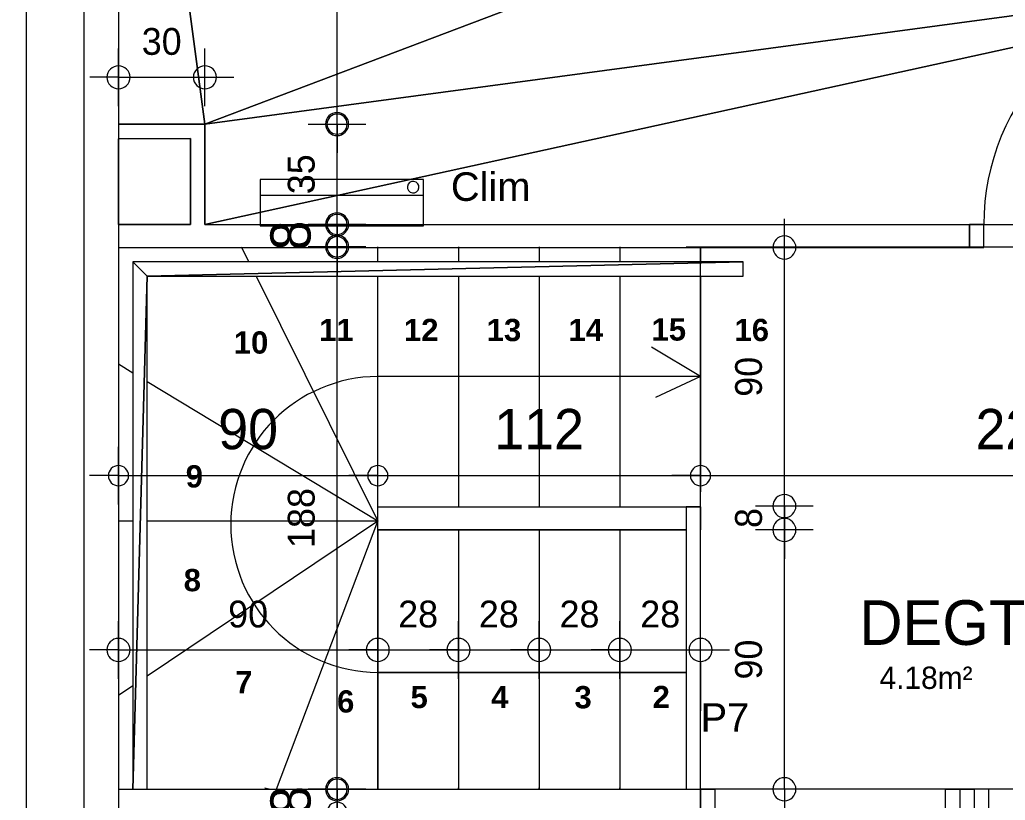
# Model space of a CAD drawing. Header units: metres. Extents: x 1.8 to 61.8, y -53.3 to -11.3.
# Drawn here: x 30.701 to 34.122, y -19.718 to -17.009 of the extents above; entities that cross this region are included whole.
import ezdxf
from ezdxf.enums import TextEntityAlignment as Align
from ezdxf.lldxf.tags import DXFTag

# ---------------------------------------------------------------- set-up
doc = ezdxf.new("R2010")
doc.units = ezdxf.units.M
doc.header["$MEASUREMENT"] = 0
for name, color, linetype in [('Calque commun', 7, 'Continuous'), ('Calque5', 7, 'Continuous'), ('Textes', 7, 'Continuous')]:
    doc.layers.add(name, color=color, linetype=linetype)
doc.styles.add('Arial14', font='arial.ttf', dxfattribs={"height": 0.098961})
doc.styles.add('Arial6', font='arialbd.ttf', dxfattribs={"height": 0.077267})
doc.styles.add('Century Gothic12', font='GOTHIC.TTF', dxfattribs={"height": 0.077575})
doc.styles.add('Century Gothic18', font='GOTHIC.TTF', dxfattribs={"height": 0.139636})
doc.styles.add('Century Gothic21', font='GOTHIC.TTF', dxfattribs={"height": 0.155151})
doc.styles.add('Century Gothic23', font='GOTHIC.TTF', dxfattribs={"height": 0.09309})
tags = doc.linetypes.add('HIDDEN2', pattern=[0.1875, 0.125, -0.0625]).pattern_tags.tags
tags[6:7] = [DXFTag(74, 4), DXFTag(75, 0), DXFTag(340, '0'), DXFTag(46, 1.0), DXFTag(50, 0.0), DXFTag(44, 0.0), DXFTag(45, 0.0)]
tags[4:5] = [DXFTag(74, 4), DXFTag(75, 0), DXFTag(340, '0'), DXFTag(46, 1.0), DXFTag(50, 0.0), DXFTag(44, 0.0), DXFTag(45, 0.0)]
tags = doc.linetypes.add('HIDDENX2', pattern=[0.75, 0.5, -0.25]).pattern_tags.tags
tags[6:7] = [DXFTag(74, 4), DXFTag(75, 0), DXFTag(340, '0'), DXFTag(46, 1.0), DXFTag(50, 0.0), DXFTag(44, 0.0), DXFTag(45, 0.0)]
tags[4:5] = [DXFTag(74, 4), DXFTag(75, 0), DXFTag(340, '0'), DXFTag(46, 1.0), DXFTag(50, 0.0), DXFTag(44, 0.0), DXFTag(45, 0.0)]

# ---------------------------------------------------------------- blocks, each defined once
blk = doc.blocks.new('Block51982')
at = {"layer": 'Calque commun', "color": 7, "linetype": 'Continuous', "lineweight": 18}
blk.add_line((30.7243, -14.7998), (30.7243, -23.7998), dxfattribs=at)
at = {"layer": 'Calque commun', "color": 7, "linetype": 'Continuous', "lineweight": 9}
for p, q in [((30.9243, -14.9998), (30.9243, -23.5998)), ((31.0443, -15.1198), (31.0443, -23.4798))]:
    blk.add_line(p, q, dxfattribs=at)
blk = doc.blocks.new('xmodule1pdniv1-9')
at = {"layer": 'Calque commun', "color": 5, "linetype": 'Continuous', "lineweight": 9}
blk.add_arc((0, 0), 0.5, 0, 359.9994, dxfattribs=at)
blk = doc.blocks.new('xmodule1pdniv1-10')
at = {"layer": 'Calque commun', "color": 5, "linetype": 'Continuous', "lineweight": 9}
blk.add_arc((0, 0), 0.5, 0, 359.9994, dxfattribs=at)
blk = doc.blocks.new('DimLine53638-2')
at = {"layer": 'Calque commun', "color": 5, "linetype": 'Continuous', "lineweight": 9}
for p, q in [((31.7823, -20.6312), (31.7823, -20.5312)), ((31.8823, -20.6312), (31.6823, -20.6312)), ((31.7823, -21.2312), (31.7823, -20.6312)), ((31.8823, -21.2312), (31.6823, -21.2312)), ((31.7823, -21.2312), (31.7823, -21.3312))]:
    blk.add_line(p, q, dxfattribs=at)
at = {"layer": 'Calque commun', "color": 5, "linetype": 'Continuous', "lineweight": 9, "xscale": 0.07000000029802322, "yscale": 0.07000000029802322, "zscale": 0.07000000029802322, "rotation": 90}
for name, p in [('xmodule1pdniv1-10', (31.7823, -20.6312)), ('xmodule1pdniv1-9', (31.7823, -21.2312))]:
    blk.add_blockref(name, p, dxfattribs=at)
at = {"layer": 'Calque commun', "color": 5, "linetype": 'Continuous', "lineweight": 9, "style": 'Century Gothic18'}
blk.add_text('60', height=0.13964, rotation=90.0004, dxfattribs=at).set_placement((31.7323, -20.9312), align=Align.BOTTOM_CENTER)
blk = doc.blocks.new('xmodule1pdniv1-11')
at = {"layer": 'Calque commun', "color": 5, "linetype": 'Continuous', "lineweight": 9}
blk.add_arc((0, 0), 0.5, 0, 359.9994, dxfattribs=at)
blk = doc.blocks.new('xmodule1pdniv1-12')
at = {"layer": 'Calque commun', "color": 5, "linetype": 'Continuous', "lineweight": 9}
blk.add_arc((0, 0), 0.5, 0, 359.9994, dxfattribs=at)
blk = doc.blocks.new('DimLine53646-2')
at = {"layer": 'Calque commun', "color": 5, "linetype": 'Continuous', "lineweight": 9}
for p, q in [((31.7823, -20.5512), (31.7823, -20.4512)), ((31.8823, -20.5512), (31.6823, -20.5512)), ((31.7823, -20.6312), (31.7823, -20.5512)), ((31.8823, -20.6312), (31.6823, -20.6312)), ((31.7823, -20.6312), (31.7824, -20.7312))]:
    blk.add_line(p, q, dxfattribs=at)
at = {"layer": 'Calque commun', "color": 5, "linetype": 'Continuous', "lineweight": 9, "xscale": 0.07000000029802322, "yscale": 0.07000000029802322, "zscale": 0.07000000029802322, "rotation": 90}
for name, p in [('xmodule1pdniv1-12', (31.7823, -20.5512)), ('xmodule1pdniv1-11', (31.7823, -20.6312))]:
    blk.add_blockref(name, p, dxfattribs=at)
at = {"layer": 'Calque commun', "color": 5, "linetype": 'Continuous', "lineweight": 9, "style": 'Century Gothic18'}
blk.add_text('8', height=0.1396, rotation=90.0219, dxfattribs=at).set_placement((31.7323, -20.5913), align=Align.BOTTOM_CENTER)
blk = doc.blocks.new('xmodule1pdniv1-13')
at = {"layer": 'Calque commun', "color": 5, "linetype": 'Continuous', "lineweight": 9}
blk.add_arc((0, 0), 0.5, 0, 359.9994, dxfattribs=at)
blk = doc.blocks.new('xmodule1pdniv1-14')
at = {"layer": 'Calque commun', "color": 5, "linetype": 'Continuous', "lineweight": 9}
blk.add_arc((0, 0), 0.5, 0, 359.9994, dxfattribs=at)
blk = doc.blocks.new('DimLine53654-2')
at = {"layer": 'Calque commun', "color": 5, "linetype": 'Continuous', "lineweight": 9}
for p, q in [((31.7822, -18.6687), (31.7822, -18.5687)), ((31.8822, -18.6687), (31.6822, -18.6687)), ((31.7823, -20.5512), (31.7822, -18.6687)), ((31.8823, -20.5512), (31.6823, -20.5512)), ((31.7823, -20.5512), (31.7823, -20.6512))]:
    blk.add_line(p, q, dxfattribs=at)
at = {"layer": 'Calque commun', "color": 5, "linetype": 'Continuous', "lineweight": 9, "xscale": 0.07999999821186066, "yscale": 0.07999999821186066, "zscale": 0.07999999821186066, "rotation": 90}
for name, p in [('xmodule1pdniv1-14', (31.7822, -18.6687)), ('xmodule1pdniv1-13', (31.7823, -20.5512))]:
    blk.add_blockref(name, p, dxfattribs=at)
at = {"layer": 'Calque commun', "color": 5, "linetype": 'Continuous', "lineweight": 9, "style": 'Century Gothic23'}
blk.add_text('188', height=0.09309, rotation=90.0024, dxfattribs=at).set_placement((31.7323, -19.61), align=Align.BOTTOM_CENTER)
blk = doc.blocks.new('xmodule1pdniv1-15')
at = {"layer": 'Calque commun', "color": 5, "linetype": 'Continuous', "lineweight": 9}
blk.add_arc((0, 0), 0.5, 0, 359.9994, dxfattribs=at)
blk = doc.blocks.new('xmodule1pdniv1-16')
at = {"layer": 'Calque commun', "color": 5, "linetype": 'Continuous', "lineweight": 9}
blk.add_arc((0, 0), 0.5, 0, 359.9994, dxfattribs=at)
blk = doc.blocks.new('DimLine53662-2')
at = {"layer": 'Calque commun', "color": 5, "linetype": 'Continuous', "lineweight": 9}
for p, q in [((31.7823, -18.5913), (31.7825, -18.4913)), ((31.8823, -18.5914), (31.6823, -18.5911)), ((31.7822, -18.6687), (31.7823, -18.5913)), ((31.8822, -18.6688), (31.6822, -18.6685)), ((31.7822, -18.6687), (31.7821, -18.7687))]:
    blk.add_line(p, q, dxfattribs=at)
at = {"layer": 'Calque commun', "color": 5, "linetype": 'Continuous', "lineweight": 9, "xscale": 0.06999999484552753, "yscale": 0.06999999484552753, "zscale": 0.07000000029802322, "rotation": 89.9152908298062}
for name, p in [('xmodule1pdniv1-16', (31.7823, -18.5913)), ('xmodule1pdniv1-15', (31.7822, -18.6687))]:
    blk.add_blockref(name, p, dxfattribs=at)
at = {"layer": 'Calque commun', "color": 5, "linetype": 'Continuous', "lineweight": 9, "style": 'Century Gothic18'}
blk.add_text('8', height=0.1396, rotation=89.9153, dxfattribs=at).set_placement((31.7323, -18.6299), align=Align.BOTTOM_CENTER)
blk = doc.blocks.new('xmodule1pdniv1-17')
at = {"layer": 'Calque commun', "color": 5, "linetype": 'Continuous', "lineweight": 9}
blk.add_arc((0, 0), 0.5, 0, 359.9994, dxfattribs=at)
blk = doc.blocks.new('xmodule1pdniv1-18')
at = {"layer": 'Calque commun', "color": 5, "linetype": 'Continuous', "lineweight": 9}
blk.add_arc((0, 0), 0.5, 0, 359.9994, dxfattribs=at)
blk = doc.blocks.new('DimLine53670-2')
at = {"layer": 'Calque commun', "color": 5, "linetype": 'Continuous', "lineweight": 9}
for p, q in [((31.7823, -18.2431), (31.7823, -18.1431)), ((31.6823, -18.2431), (31.8823, -18.2431)), ((31.7823, -18.5913), (31.7823, -18.2431)), ((31.8823, -18.5913), (31.6823, -18.5913)), ((31.7823, -18.5913), (31.7823, -18.6913))]:
    blk.add_line(p, q, dxfattribs=at)
at = {"layer": 'Calque commun', "color": 5, "linetype": 'Continuous', "lineweight": 9, "xscale": 0.07999999821186066, "yscale": 0.07999999821186066, "zscale": 0.07999999821186066, "rotation": 90}
for name, p in [('xmodule1pdniv1-18', (31.7823, -18.2431)), ('xmodule1pdniv1-17', (31.7823, -18.5913))]:
    blk.add_blockref(name, p, dxfattribs=at)
at = {"layer": 'Calque commun', "color": 5, "linetype": 'Continuous', "lineweight": 9, "style": 'Century Gothic23'}
blk.add_text('35', height=0.09309, rotation=90, dxfattribs=at).set_placement((31.7323, -18.4172), align=Align.BOTTOM_CENTER)
blk = doc.blocks.new('xmodule1pdniv1-19')
at = {"layer": 'Calque commun', "color": 5, "linetype": 'Continuous', "lineweight": 9}
blk.add_arc((0, 0), 0.5, 0, 359.9994, dxfattribs=at)
blk = doc.blocks.new('xmodule1pdniv1-20')
at = {"layer": 'Calque commun', "color": 5, "linetype": 'Continuous', "lineweight": 9}
blk.add_arc((0, 0), 0.5, 0, 359.9994, dxfattribs=at)
blk = doc.blocks.new('DimLine53678-2')
at = {"layer": 'Calque commun', "color": 5, "linetype": 'Continuous', "lineweight": 9}
for p, q in [((31.7823, -15.9912), (31.7823, -15.8912)), ((31.8823, -15.9912), (31.6823, -15.9912)), ((31.7823, -18.2431), (31.7823, -15.9912)), ((31.6823, -18.2431), (31.8823, -18.2431)), ((31.7823, -18.2431), (31.7823, -18.3431))]:
    blk.add_line(p, q, dxfattribs=at)
at = {"layer": 'Calque commun', "color": 5, "linetype": 'Continuous', "lineweight": 9, "xscale": 0.07000000029802322, "yscale": 0.07000000029802322, "zscale": 0.07000000029802322, "rotation": 90}
for name, p in [('xmodule1pdniv1-20', (31.7823, -15.9912)), ('xmodule1pdniv1-19', (31.7823, -18.2431))]:
    blk.add_blockref(name, p, dxfattribs=at)
at = {"layer": 'Calque commun', "color": 5, "linetype": 'Continuous', "lineweight": 9, "style": 'Century Gothic18'}
blk.add_text('225', height=0.13964, rotation=90, dxfattribs=at).set_placement((31.7323, -17.1172), align=Align.BOTTOM_CENTER)
blk = doc.blocks.new('xmodule1pdniv1-21')
at = {"layer": 'Calque commun', "color": 5, "linetype": 'Continuous', "lineweight": 9}
blk.add_arc((0, 0), 0.5, 0, 359.9994, dxfattribs=at)
blk = doc.blocks.new('xmodule1pdniv1-22')
at = {"layer": 'Calque commun', "color": 5, "linetype": 'Continuous', "lineweight": 9}
blk.add_arc((0, 0), 0.5, 0, 359.9994, dxfattribs=at)
blk = doc.blocks.new('DimLine53686-2')
at = {"layer": 'Calque commun', "color": 5, "linetype": 'Continuous', "lineweight": 9}
for p, q in [((31.0236, -19.563), (31.0236, -19.363)), ((31.9236, -19.563), (31.9236, -19.363)), ((31.0236, -19.463), (30.9236, -19.463)), ((31.0236, -19.463), (31.9236, -19.463)), ((31.9236, -19.463), (32.0236, -19.463))]:
    blk.add_line(p, q, dxfattribs=at)
at = {"layer": 'Calque commun', "color": 5, "linetype": 'Continuous', "lineweight": 9, "xscale": 0.07000000029802322, "yscale": 0.07000000029802322, "zscale": 0.07000000029802322}
for name, p in [('xmodule1pdniv1-21', (31.0236, -19.463)), ('xmodule1pdniv1-22', (31.9236, -19.463))]:
    blk.add_blockref(name, p, dxfattribs=at)
at = {"layer": 'Calque commun', "color": 5, "linetype": 'Continuous', "lineweight": 9, "style": 'Century Gothic18'}
blk.add_text('90', height=0.13964, dxfattribs=at).set_placement((31.4736, -19.413), align=Align.BOTTOM_CENTER)
blk = doc.blocks.new('xmodule1pdniv1-23')
at = {"layer": 'Calque commun', "color": 5, "linetype": 'Continuous', "lineweight": 9}
blk.add_arc((0, 0), 0.5, 0, 359.9994, dxfattribs=at)
blk = doc.blocks.new('xmodule1pdniv1-24')
at = {"layer": 'Calque commun', "color": 5, "linetype": 'Continuous', "lineweight": 9}
blk.add_arc((0, 0), 0.5, 0, 359.9994, dxfattribs=at)
blk = doc.blocks.new('DimLine53694-2')
at = {"layer": 'Calque commun', "color": 5, "linetype": 'Continuous', "lineweight": 9}
for p, q in [((31.9236, -19.563), (31.9236, -19.363)), ((33.0436, -19.563), (33.0436, -19.363)), ((31.9236, -19.463), (31.8236, -19.463)), ((31.9236, -19.463), (33.0436, -19.463)), ((33.0436, -19.463), (33.1436, -19.463))]:
    blk.add_line(p, q, dxfattribs=at)
at = {"layer": 'Calque commun', "color": 5, "linetype": 'Continuous', "lineweight": 9, "xscale": 0.07000000029802322, "yscale": 0.07000000029802322, "zscale": 0.07000000029802322}
for name, p in [('xmodule1pdniv1-23', (31.9236, -19.463)), ('xmodule1pdniv1-24', (33.0436, -19.463))]:
    blk.add_blockref(name, p, dxfattribs=at)
at = {"layer": 'Calque commun', "color": 5, "linetype": 'Continuous', "lineweight": 9, "style": 'Century Gothic18'}
blk.add_text('112', height=0.13964, dxfattribs=at).set_placement((32.4836, -19.413), align=Align.BOTTOM_CENTER)
blk = doc.blocks.new('xmodule1pdniv1-25')
at = {"layer": 'Calque commun', "color": 5, "linetype": 'Continuous', "lineweight": 9}
blk.add_arc((0, 0), 0.5, 0, 359.9994, dxfattribs=at)
blk = doc.blocks.new('xmodule1pdniv1-26')
at = {"layer": 'Calque commun', "color": 5, "linetype": 'Continuous', "lineweight": 9}
blk.add_arc((0, 0), 0.5, 0, 359.9994, dxfattribs=at)
blk = doc.blocks.new('DimLine53702-2')
at = {"layer": 'Calque commun', "color": 5, "linetype": 'Continuous', "lineweight": 9}
for p, q in [((33.0436, -19.563), (33.0436, -19.363)), ((35.2637, -19.563), (35.2637, -19.363)), ((33.0436, -19.463), (32.9436, -19.463)), ((33.0436, -19.463), (35.2637, -19.463)), ((35.2637, -19.463), (35.3637, -19.463))]:
    blk.add_line(p, q, dxfattribs=at)
at = {"layer": 'Calque commun', "color": 5, "linetype": 'Continuous', "lineweight": 9, "xscale": 0.07000000029802322, "yscale": 0.07000000029802322, "zscale": 0.07000000029802322}
for name, p in [('xmodule1pdniv1-25', (33.0436, -19.463)), ('xmodule1pdniv1-26', (35.2637, -19.463))]:
    blk.add_blockref(name, p, dxfattribs=at)
at = {"layer": 'Calque commun', "color": 5, "linetype": 'Continuous', "lineweight": 9, "style": 'Century Gothic18'}
blk.add_text('222', height=0.13964, dxfattribs=at).set_placement((34.1537, -19.413), align=Align.BOTTOM_CENTER)
blk = doc.blocks.new('xmodule1pdniv1-85')
at = {"layer": 'Calque commun', "color": 5, "linetype": 'Continuous', "lineweight": 9}
blk.add_arc((0, 0), 0.5, 0, 359.9994, dxfattribs=at)
blk = doc.blocks.new('xmodule1pdniv1-86')
at = {"layer": 'Calque commun', "color": 5, "linetype": 'Continuous', "lineweight": 9}
blk.add_arc((0, 0), 0.5, 0, 359.9994, dxfattribs=at)
blk = doc.blocks.new('DimLine53979-2')
at = {"layer": 'Calque commun', "color": 5, "linetype": 'Continuous', "lineweight": 9}
for p, q in [((31.0238, -18.1807), (31.0238, -17.9807)), ((31.3237, -18.1807), (31.3237, -17.9807)), ((31.0238, -18.0807), (30.9238, -18.0807)), ((31.0238, -18.0807), (31.3237, -18.0807)), ((31.3237, -18.0807), (31.4237, -18.0807))]:
    blk.add_line(p, q, dxfattribs=at)
at = {"layer": 'Calque commun', "color": 5, "linetype": 'Continuous', "lineweight": 9, "xscale": 0.07999999821186066, "yscale": 0.07999999821186066, "zscale": 0.07999999821186066}
for name, p in [('xmodule1pdniv1-85', (31.0238, -18.0807)), ('xmodule1pdniv1-86', (31.3237, -18.0807))]:
    blk.add_blockref(name, p, dxfattribs=at)
at = {"layer": 'Calque commun', "color": 5, "linetype": 'Continuous', "lineweight": 9, "style": 'Century Gothic23'}
blk.add_text('30', height=0.09309, dxfattribs=at).set_placement((31.1737, -18.0307), align=Align.BOTTOM_CENTER)
blk = doc.blocks.new('@PRES_1_$$_1-55')
at = {"layer": 'Calque commun', "color": 5, "linetype": 'Continuous', "lineweight": 9}
blk.add_line((0.05, 0.08), (0.05, 0.88), dxfattribs=at)
at = {"layer": 'Calque commun', "color": 5, "linetype": 'Continuous', "lineweight": 9, "extrusion": (0, 0, -1)}
blk.add_arc((-0.05, 0.08), 0.8, 90, 180, dxfattribs=at)
at = {"layer": 'Calque commun', "color": 5, "linetype": 'Continuous', "lineweight": 9}
mesh = blk.add_polyface(dxfattribs=at)
corners = [(0, 0), (0, 0.08), (0.05, 0.08), (0.05, 0)]
mesh.append_faces([[corners[k] for k in face] for face in [(0, 1, 2, 3)]], dxfattribs={"color": 5})
mesh = blk.add_polyface(dxfattribs=at)
corners = [(0.85, 0), (0.85, 0.08), (0.9, 0.08), (0.9, 0)]
mesh.append_faces([[corners[k] for k in face] for face in [(0, 1, 2, 3)]], dxfattribs={"color": 5})
blk = doc.blocks.new('@PRES_1_$$_1-56')
at = {"layer": 'Calque commun', "color": 7, "linetype": 'Continuous', "lineweight": 9}
blk.add_line((0, 0), (0, 0.08), dxfattribs=at)
blk = doc.blocks.new('@PRES_1_$$_1-57')
at = {"layer": 'Calque commun', "color": 7, "linetype": 'Continuous', "lineweight": 9}
blk.add_line((0, 0), (0, 0.08), dxfattribs=at)
blk = doc.blocks.new('INTER_2D_COMB19')
at = {"layer": 'Calque5', "color": 0, "linetype": 'ByBlock', "lineweight": -2}
for name in ['@PRES_1_$$_1-55', '@PRES_1_$$_1-56']:
    blk.add_blockref(name, (0, 0), dxfattribs=at)
at = {"layer": 'Calque5', "color": 0, "linetype": 'ByBlock', "lineweight": -2, "extrusion": (0, 0, -1), "xscale": -1, "yscale": -1, "zscale": -1, "rotation": -180}
blk.add_blockref('@PRES_1_$$_1-57', (-0.9, 0), dxfattribs=at)
blk = doc.blocks.new('PLACED_COMB19')
at = {"layer": 'Calque5', "color": 0, "linetype": 'ByBlock', "lineweight": -2}
blk.add_blockref('INTER_2D_COMB19', (0, 0), dxfattribs=at)
blk = doc.blocks.new('xmodule1pdniv1-95')
at = {"layer": 'Calque commun', "color": 5, "linetype": 'Continuous', "lineweight": 9}
blk.add_arc((0, 0), 0.5, 0, 359.9994, dxfattribs=at)
blk = doc.blocks.new('xmodule1pdniv1-96')
at = {"layer": 'Calque commun', "color": 5, "linetype": 'Continuous', "lineweight": 9}
blk.add_arc((0, 0), 0.5, 0, 359.9994, dxfattribs=at)
blk = doc.blocks.new('DimLine60103-2')
at = {"layer": 'Calque commun', "color": 5, "linetype": 'Continuous', "lineweight": 9}
for p, q in [((33.3346, -19.6513), (33.3346, -19.5513)), ((33.4346, -19.6513), (33.2346, -19.6513)), ((33.3346, -20.5512), (33.3346, -19.6513)), ((33.4346, -20.5512), (33.2346, -20.5512)), ((33.3346, -20.5512), (33.3346, -20.6512))]:
    blk.add_line(p, q, dxfattribs=at)
at = {"layer": 'Calque commun', "color": 5, "linetype": 'Continuous', "lineweight": 9, "xscale": 0.07999999821186066, "yscale": 0.07999999821186066, "zscale": 0.07999999821186066, "rotation": 90}
for name, p in [('xmodule1pdniv1-96', (33.3346, -19.6513)), ('xmodule1pdniv1-95', (33.3346, -20.5512))]:
    blk.add_blockref(name, p, dxfattribs=at)
at = {"layer": 'Calque commun', "color": 5, "linetype": 'Continuous', "lineweight": 9, "style": 'Century Gothic23'}
blk.add_text('90', height=0.09309, rotation=90, dxfattribs=at).set_placement((33.2846, -20.1012), align=Align.BOTTOM_CENTER)
blk = doc.blocks.new('xmodule1pdniv1-97')
at = {"layer": 'Calque commun', "color": 5, "linetype": 'Continuous', "lineweight": 9}
blk.add_arc((0, 0), 0.5, 0, 359.9994, dxfattribs=at)
blk = doc.blocks.new('xmodule1pdniv1-98')
at = {"layer": 'Calque commun', "color": 5, "linetype": 'Continuous', "lineweight": 9}
blk.add_arc((0, 0), 0.5, 0, 359.9994, dxfattribs=at)
blk = doc.blocks.new('DimLine60111-2')
at = {"layer": 'Calque commun', "color": 5, "linetype": 'Continuous', "lineweight": 9}
for p, q in [((33.3346, -19.5687), (33.3346, -19.4687)), ((33.4346, -19.5687), (33.2346, -19.5687)), ((33.3346, -19.6513), (33.3346, -19.5687)), ((33.4346, -19.6513), (33.2346, -19.6513)), ((33.3346, -19.6513), (33.3346, -19.7513))]:
    blk.add_line(p, q, dxfattribs=at)
at = {"layer": 'Calque commun', "color": 5, "linetype": 'Continuous', "lineweight": 9, "xscale": 0.07999999821186066, "yscale": 0.07999999821186066, "zscale": 0.07999999821186066, "rotation": 90}
for name, p in [('xmodule1pdniv1-98', (33.3346, -19.5687)), ('xmodule1pdniv1-97', (33.3346, -19.6513))]:
    blk.add_blockref(name, p, dxfattribs=at)
at = {"layer": 'Calque commun', "color": 5, "linetype": 'Continuous', "lineweight": 9, "style": 'Century Gothic23'}
blk.add_text('8', height=0.0931, rotation=90, dxfattribs=at).set_placement((33.2846, -19.61), align=Align.BOTTOM_CENTER)
blk = doc.blocks.new('xmodule1pdniv1-99')
at = {"layer": 'Calque commun', "color": 5, "linetype": 'Continuous', "lineweight": 9}
blk.add_arc((0, 0), 0.5, 0, 359.9994, dxfattribs=at)
blk = doc.blocks.new('xmodule1pdniv1-100')
at = {"layer": 'Calque commun', "color": 5, "linetype": 'Continuous', "lineweight": 9}
blk.add_arc((0, 0), 0.5, 0, 359.9994, dxfattribs=at)
blk = doc.blocks.new('DimLine60119-2')
at = {"layer": 'Calque commun', "color": 5, "linetype": 'Continuous', "lineweight": 9}
for p, q in [((33.3346, -18.6713), (33.3346, -18.5713)), ((33.4346, -18.6713), (33.2346, -18.6713)), ((33.3346, -19.5687), (33.3346, -18.6713)), ((33.4346, -19.5687), (33.2346, -19.5687)), ((33.3346, -19.5687), (33.3346, -19.6687))]:
    blk.add_line(p, q, dxfattribs=at)
at = {"layer": 'Calque commun', "color": 5, "linetype": 'Continuous', "lineweight": 9, "xscale": 0.07999999821186066, "yscale": 0.07999999821186066, "zscale": 0.07999999821186066, "rotation": 90}
for name, p in [('xmodule1pdniv1-100', (33.3346, -18.6713)), ('xmodule1pdniv1-99', (33.3346, -19.5687))]:
    blk.add_blockref(name, p, dxfattribs=at)
at = {"layer": 'Calque commun', "color": 5, "linetype": 'Continuous', "lineweight": 9, "style": 'Century Gothic23'}
blk.add_text('90', height=0.09309, rotation=90, dxfattribs=at).set_placement((33.2846, -19.12), align=Align.BOTTOM_CENTER)
blk = doc.blocks.new('xmodule1pdniv1-101')
at = {"layer": 'Calque commun', "color": 5, "linetype": 'Continuous', "lineweight": 9}
blk.add_arc((0, 0), 0.5, 0, 359.9994, dxfattribs=at)
blk = doc.blocks.new('xmodule1pdniv1-102')
at = {"layer": 'Calque commun', "color": 5, "linetype": 'Continuous', "lineweight": 9}
blk.add_arc((0, 0), 0.5, 0, 359.9994, dxfattribs=at)
blk = doc.blocks.new('DimLine60129-2')
at = {"layer": 'Calque commun', "color": 5, "linetype": 'Continuous', "lineweight": 9}
for p, q in [((31.0237, -20.1676), (31.0237, -19.9676)), ((31.9236, -20.1676), (31.9236, -19.9676)), ((31.0237, -20.0676), (30.9237, -20.0676)), ((31.0237, -20.0676), (31.9236, -20.0676)), ((31.9236, -20.0676), (32.0236, -20.0676))]:
    blk.add_line(p, q, dxfattribs=at)
at = {"layer": 'Calque commun', "color": 5, "linetype": 'Continuous', "lineweight": 9, "xscale": 0.07999999821186066, "yscale": 0.07999999821186066, "zscale": 0.07999999821186066}
for name, p in [('xmodule1pdniv1-101', (31.0237, -20.0676)), ('xmodule1pdniv1-102', (31.9236, -20.0676))]:
    blk.add_blockref(name, p, dxfattribs=at)
at = {"layer": 'Calque commun', "color": 5, "linetype": 'Continuous', "lineweight": 9, "style": 'Century Gothic23'}
blk.add_text('90', height=0.09309, dxfattribs=at).set_placement((31.4736, -20.0176), align=Align.BOTTOM_CENTER)
blk = doc.blocks.new('xmodule1pdniv1-103')
at = {"layer": 'Calque commun', "color": 5, "linetype": 'Continuous', "lineweight": 9}
blk.add_arc((0, 0), 0.5, 0, 359.9994, dxfattribs=at)
blk = doc.blocks.new('xmodule1pdniv1-104')
at = {"layer": 'Calque commun', "color": 5, "linetype": 'Continuous', "lineweight": 9}
blk.add_arc((0, 0), 0.5, 0, 359.9994, dxfattribs=at)
blk = doc.blocks.new('DimLine60137-2')
at = {"layer": 'Calque commun', "color": 5, "linetype": 'Continuous', "lineweight": 9}
for p, q in [((31.9236, -20.1676), (31.9236, -19.9676)), ((32.2036, -20.1676), (32.2036, -19.9676)), ((31.9236, -20.0676), (31.8236, -20.0676)), ((31.9236, -20.0676), (32.2036, -20.0676)), ((32.2036, -20.0676), (32.3036, -20.0676))]:
    blk.add_line(p, q, dxfattribs=at)
at = {"layer": 'Calque commun', "color": 5, "linetype": 'Continuous', "lineweight": 9, "xscale": 0.07999999821186066, "yscale": 0.07999999821186066, "zscale": 0.07999999821186066}
for name, p in [('xmodule1pdniv1-103', (31.9236, -20.0676)), ('xmodule1pdniv1-104', (32.2036, -20.0676))]:
    blk.add_blockref(name, p, dxfattribs=at)
at = {"layer": 'Calque commun', "color": 5, "linetype": 'Continuous', "lineweight": 9, "style": 'Century Gothic23'}
blk.add_text('28', height=0.09309, dxfattribs=at).set_placement((32.0636, -20.0176), align=Align.BOTTOM_CENTER)
blk = doc.blocks.new('xmodule1pdniv1-105')
at = {"layer": 'Calque commun', "color": 5, "linetype": 'Continuous', "lineweight": 9}
blk.add_arc((0, 0), 0.5, 0, 359.9994, dxfattribs=at)
blk = doc.blocks.new('xmodule1pdniv1-106')
at = {"layer": 'Calque commun', "color": 5, "linetype": 'Continuous', "lineweight": 9}
blk.add_arc((0, 0), 0.5, 0, 359.9994, dxfattribs=at)
blk = doc.blocks.new('DimLine60145-2')
at = {"layer": 'Calque commun', "color": 5, "linetype": 'Continuous', "lineweight": 9}
for p, q in [((32.2036, -20.1676), (32.2036, -19.9676)), ((32.4836, -20.1676), (32.4836, -19.9676)), ((32.2036, -20.0676), (32.1036, -20.0676)), ((32.2036, -20.0676), (32.4836, -20.0676)), ((32.4836, -20.0676), (32.5836, -20.0676))]:
    blk.add_line(p, q, dxfattribs=at)
at = {"layer": 'Calque commun', "color": 5, "linetype": 'Continuous', "lineweight": 9, "xscale": 0.07999999821186066, "yscale": 0.07999999821186066, "zscale": 0.07999999821186066}
for name, p in [('xmodule1pdniv1-105', (32.2036, -20.0676)), ('xmodule1pdniv1-106', (32.4836, -20.0676))]:
    blk.add_blockref(name, p, dxfattribs=at)
at = {"layer": 'Calque commun', "color": 5, "linetype": 'Continuous', "lineweight": 9, "style": 'Century Gothic23'}
blk.add_text('28', height=0.09309, dxfattribs=at).set_placement((32.3436, -20.0176), align=Align.BOTTOM_CENTER)
blk = doc.blocks.new('xmodule1pdniv1-107')
at = {"layer": 'Calque commun', "color": 5, "linetype": 'Continuous', "lineweight": 9}
blk.add_arc((0, 0), 0.5, 0, 359.9994, dxfattribs=at)
blk = doc.blocks.new('xmodule1pdniv1-108')
at = {"layer": 'Calque commun', "color": 5, "linetype": 'Continuous', "lineweight": 9}
blk.add_arc((0, 0), 0.5, 0, 359.9994, dxfattribs=at)
blk = doc.blocks.new('DimLine60153-2')
at = {"layer": 'Calque commun', "color": 5, "linetype": 'Continuous', "lineweight": 9}
for p, q in [((32.4836, -20.1676), (32.4836, -19.9676)), ((32.7636, -20.1676), (32.7636, -19.9676)), ((32.4836, -20.0676), (32.3836, -20.0676)), ((32.4836, -20.0676), (32.7636, -20.0676)), ((32.7636, -20.0676), (32.8636, -20.0676))]:
    blk.add_line(p, q, dxfattribs=at)
at = {"layer": 'Calque commun', "color": 5, "linetype": 'Continuous', "lineweight": 9, "xscale": 0.07999999821186066, "yscale": 0.07999999821186066, "zscale": 0.07999999821186066}
for name, p in [('xmodule1pdniv1-107', (32.4836, -20.0676)), ('xmodule1pdniv1-108', (32.7636, -20.0676))]:
    blk.add_blockref(name, p, dxfattribs=at)
at = {"layer": 'Calque commun', "color": 5, "linetype": 'Continuous', "lineweight": 9, "style": 'Century Gothic23'}
blk.add_text('28', height=0.09309, dxfattribs=at).set_placement((32.6236, -20.0176), align=Align.BOTTOM_CENTER)
blk = doc.blocks.new('xmodule1pdniv1-109')
at = {"layer": 'Calque commun', "color": 5, "linetype": 'Continuous', "lineweight": 9}
blk.add_arc((0, 0), 0.5, 0, 359.9994, dxfattribs=at)
blk = doc.blocks.new('xmodule1pdniv1-110')
at = {"layer": 'Calque commun', "color": 5, "linetype": 'Continuous', "lineweight": 9}
blk.add_arc((0, 0), 0.5, 0, 359.9994, dxfattribs=at)
blk = doc.blocks.new('DimLine60161-2')
at = {"layer": 'Calque commun', "color": 5, "linetype": 'Continuous', "lineweight": 9}
for p, q in [((32.7636, -20.1676), (32.7636, -19.9676)), ((33.0437, -20.1676), (33.0437, -19.9676)), ((32.7636, -20.0676), (32.6636, -20.0676)), ((32.7636, -20.0676), (33.0437, -20.0676)), ((33.0437, -20.0676), (33.1437, -20.0676))]:
    blk.add_line(p, q, dxfattribs=at)
at = {"layer": 'Calque commun', "color": 5, "linetype": 'Continuous', "lineweight": 9, "xscale": 0.07999999821186066, "yscale": 0.07999999821186066, "zscale": 0.07999999821186066}
for name, p in [('xmodule1pdniv1-109', (32.7636, -20.0676)), ('xmodule1pdniv1-110', (33.0437, -20.0676))]:
    blk.add_blockref(name, p, dxfattribs=at)
at = {"layer": 'Calque commun', "color": 5, "linetype": 'Continuous', "lineweight": 9, "style": 'Century Gothic23'}
blk.add_text('28', height=0.09309, dxfattribs=at).set_placement((32.9037, -20.0176), align=Align.BOTTOM_CENTER)
blk = doc.blocks.new('clim-int5')
at = {"layer": 'Calque commun', "color": 0, "linetype": 'ByBlock', "lineweight": 9}
for p, q in [((0.5671, 0.16), (0, 0.16)), ((0, 0.16), (0, 0)), ((0.5671, 0), (0.5671, 0.16)), ((0, 0.106), (0.5671, 0.106)), ((0, 0), (0.5671, 0))]:
    blk.add_line(p, q, dxfattribs=at)
blk.add_arc((0.531, 0.1338), 0.02, 330, 329.9994, dxfattribs=at)
blk = doc.blocks.new('xmodule1pdniv1-127')
at = {"layer": 'Calque commun', "color": 15, "linetype": 'Continuous', "lineweight": 18}
for p, q in [((31.3237, -18.2431), (31.0238, -18.2438)), ((31.0238, -18.2438), (31.0239, -18.2938)), ((31.3237, -18.5913), (31.3237, -18.2431)), ((31.2737, -18.2932), (31.0239, -18.2938)), ((31.2737, -18.5913), (31.2737, -18.2932))]:
    blk.add_line(p, q, dxfattribs=at)
at = {"layer": 'Calque commun', "color": 7, "linetype": 'Continuous', "lineweight": 18}
for p, q in [((31.0238, -18.5913), (31.0238, -18.6713)), ((31.0238, -18.5913), (31.2737, -18.5913)), ((31.3237, -18.5913), (33.9765, -18.5913)), ((31.0238, -18.6713), (33.9765, -18.6713)), ((31.0239, -20.5512), (31.0239, -20.6312)), ((31.0239, -20.5512), (33.0437, -20.5512)), ((33.9437, -20.5512), (33.9937, -20.5512))]:
    blk.add_line(p, q, dxfattribs=at)
at = {"layer": 'Calque commun', "color": 7, "linetype": 'Continuous', "lineweight": 9}
for p, q in [((31.45, -18.6687), (31.4762, -18.7212)), ((31.9236, -18.7212), (31.9236, -18.6687)), ((32.2036, -18.6687), (32.2036, -18.7212)), ((32.4836, -18.6687), (32.4836, -18.7212)), ((32.7636, -18.6687), (32.7636, -18.7212)), ((32.9936, -18.6687), (33.0436, -18.6687)), ((33.0436, -18.6687), (33.0436, -18.7212)), ((31.501, -18.7712), (31.9235, -19.6211)), ((31.9237, -19.6512), (31.9236, -18.7712)), ((32.2036, -18.7712), (32.2037, -19.5712)), ((32.4836, -18.7712), (32.4837, -19.5712)), ((32.7636, -18.7712), (32.7637, -19.5712)), ((33.0436, -18.7712), (33.0436, -19.5187)), ((33.043, -19.119), (32.8734, -19.0175)), ((31.0737, -19.1069), (31.0238, -19.0766)), ((33.0436, -19.119), (31.9236, -19.1187)), ((33.043, -19.119), (32.8879, -19.1921)), ((31.9235, -19.6211), (31.1237, -19.1372)), ((31.9237, -19.6512), (31.9237, -19.5712)), ((31.9237, -19.5712), (33.0437, -19.5712)), ((33.0437, -19.5712), (32.9937, -19.5712)), ((32.9937, -19.5712), (32.9937, -19.6512)), ((33.0437, -19.5712), (33.0437, -19.6512)), ((33.0437, -20.5512), (33.0437, -19.5712)), ((33.0437, -19.5713), (33.0437, -19.6513)), ((31.0737, -19.6211), (31.0238, -19.6211)), ((31.9235, -19.6211), (31.1237, -20.1591)), ((31.9235, -19.6211), (31.1237, -19.6211)), ((31.5723, -20.5513), (31.9235, -19.6211)), ((31.9237, -19.6512), (31.9236, -20.5513)), ((31.9236, -20.5513), (31.9237, -19.6512)), ((31.9237, -19.6512), (31.9236, -20.5513)), ((31.9237, -19.6512), (32.9937, -19.6512)), ((32.9937, -19.6512), (31.9237, -19.6512)), ((32.2037, -19.6512), (32.2036, -20.5513)), ((32.4837, -19.6512), (32.4836, -20.5513)), ((32.7637, -19.6512), (32.7635, -20.5513)), ((32.9937, -19.6512), (32.9937, -20.5512)), ((33.0435, -20.1086), (33.0435, -20.2794)), ((32.9935, -20.1461), (31.9235, -20.1461)), ((32.9935, -20.1461), (31.9235, -20.1461)), ((31.0737, -20.1927), (31.0238, -20.2264)), ((31.5321, -20.5461), (31.5511, -20.5513)), ((31.9235, -20.5513), (31.9235, -20.5461)), ((31.9235, -20.5461), (31.9235, -20.5513)), ((31.9235, -20.5513), (31.9235, -20.5461)), ((32.2035, -20.5513), (32.2035, -20.5461)), ((32.4835, -20.5513), (32.4835, -20.5461)), ((32.7635, -20.5513), (32.7635, -20.5461)), ((32.9937, -20.5512), (33.0437, -20.5512)), ((32.9937, -20.5512), (33.0437, -20.5512))]:
    blk.add_line(p, q, dxfattribs=at)
at = {"layer": 'Calque commun', "color": 7, "linetype": 'HIDDENX2', "lineweight": 9}
blk.add_line((31.9235, -20.1461), (32.9935, -20.1461), dxfattribs=at)
at = {"layer": 'Calque commun', "color": 7, "linetype": 'Continuous', "lineweight": 9}
blk.add_arc((31.9272, -19.6324), 0.5137, 90.3997, 269.5875, dxfattribs=at)
at = {"layer": 'Calque commun', "color": 5, "linetype": 'Continuous', "lineweight": 9}
for name in ['DimLine53678-2', 'DimLine53979-2', 'DimLine53670-2', 'DimLine53662-2', 'DimLine53654-2', 'DimLine60119-2', 'DimLine53686-2', 'DimLine53694-2', 'DimLine53702-2', 'DimLine60111-2', 'DimLine60103-2', 'DimLine60129-2', 'DimLine60137-2', 'DimLine60145-2', 'DimLine60153-2', 'DimLine60161-2', 'DimLine53646-2', 'DimLine53638-2']:
    blk.add_blockref(name, (0, 0), dxfattribs=at)
at = {"layer": 'Calque commun', "color": 0, "linetype": 'ByBlock', "lineweight": -2, "extrusion": (0, 0, -1), "xscale": -1, "yscale": -1, "zscale": -1, "rotation": -180}
blk.add_blockref('PLACED_COMB19', (-34.8765, -18.6713), dxfattribs=at)
at = {"layer": 'Calque commun', "color": 7, "linetype": 'HIDDEN2', "lineweight": -2}
blk.add_blockref('clim-int5', (31.5152, -18.5957), dxfattribs=at)
at = {"layer": 'Calque commun', "color": 0, "linetype": 'ByBlock', "lineweight": -2, "rotation": 180}
blk.add_blockref('PLACED_COMB19', (33.9437, -20.5512), dxfattribs=at)
at = {"layer": 'Calque commun', "color": 0, "linetype": 'ByBlock', "lineweight": -2, "extrusion": (0, 0, -1), "xscale": -1, "yscale": -1, "zscale": -1}
blk.add_blockref('PLACED_COMB19', (-33.9937, -20.5512), dxfattribs=at)
at = {"layer": 'Calque commun', "color": 5, "linetype": 'ByBlock', "lineweight": -2, "style": 'Arial6'}
for s, height, p in [('11', 0.07727, (31.7199, -19.0193)), ('12', 0.07727, (32.0142, -19.0193)), ('13', 0.07727, (32.3014, -19.0193)), ('14', 0.07727, (32.5851, -19.0193)), ('15', 0.07727, (32.8734, -19.0175)), ('16', 0.07727, (33.1612, -19.0193)), ('10', 0.07727, (31.4236, -19.0627)), ('9', 0.0773, (31.257, -19.5272)), ('8', 0.0773, (31.2499, -19.8873)), ('7', 0.0773, (31.4287, -20.2412)), ('6', 0.0773, (31.7821, -20.3082)), ('5', 0.0773, (32.0371, -20.2929)), ('4', 0.0773, (32.3171, -20.2929)), ('3', 0.0773, (32.606, -20.2934)), ('2', 0.0773, (32.8771, -20.2929))]:
    blk.add_text(s, height=height, dxfattribs=at).set_placement(p, align=Align.BOTTOM_LEFT)
at = {"layer": 'Textes', "color": 5, "linetype": 'ByBlock', "lineweight": -2, "style": 'Arial14'}
blk.add_text('Clim', height=0.09896, dxfattribs=at).set_placement((32.1772, -18.5392), align=Align.BOTTOM_LEFT)
at = {"layer": 'Textes', "color": 5, "linetype": 'ByBlock', "lineweight": -2, "style": 'Century Gothic21'}
blk.add_text('DEGT', height=0.15515, dxfattribs=at).set_placement((34.171, -19.8952), align=Align.TOP_RIGHT)
at = {"layer": 'Textes', "color": 9, "linetype": 'ByBlock', "lineweight": -2, "style": 'Century Gothic12'}
blk.add_text('4.18m²', height=0.07758, dxfattribs=at).set_placement((33.9877, -20.1254), align=Align.TOP_RIGHT)
at = {"layer": 'Textes', "color": 5, "linetype": 'ByBlock', "lineweight": -2, "style": 'Arial14'}
blk.add_text('P7', height=0.09896, dxfattribs=at).set_placement((33.0437, -20.2527), align=Align.TOP_LEFT)
at = {"layer": 'Calque commun', "color": 9, "linetype": 'Continuous', "lineweight": 9}
mesh = blk.add_polyface(dxfattribs=at)
corners = [(31.3237, -18.2431), (35.4237, -17.6913), (35.4237, -16.6913), (36.0237, -16.6913), (36.0237, -15.9912), (31.0238, -15.9912), (36.0237, -18.5913), (36.0237, -17.6913), (31.3237, -18.5913), (31.0238, -18.2438)]
mesh.append_faces([[corners[k] for k in face] for face in [(5, 2, 4), (6, 1, 8)]], dxfattribs={"vtx0": -1, "vtx1": -1, "color": 9})
mesh.append_faces([[corners[k] for k in face] for face in [(5, 0, 2)]], dxfattribs={"vtx0": -1, "vtx1": -1, "vtx2": -1, "color": 9})
mesh.append_faces([[corners[k] for k in face] for face in [(0, 1, 2)]], dxfattribs={"vtx0": -1, "vtx2": -1, "color": 9})
mesh.append_faces([[corners[k] for k in face] for face in [(0, 8, 1)]], dxfattribs={"vtx1": -1, "vtx2": -1, "color": 9})
mesh.append_faces([[corners[k] for k in face] for face in [(2, 3, 4), (6, 7, 1), (5, 9, 0)]], dxfattribs={"vtx2": -1, "color": 9})
at = {"layer": 'Calque commun', "color": 1, "linetype": 'Continuous', "lineweight": 9}
mesh = blk.add_polyface(dxfattribs=at)
corners = [(31.0239, -18.2938), (31.2737, -18.2932), (31.2737, -18.5913), (31.0238, -18.5913)]
mesh.append_faces([[corners[k] for k in face] for face in [(0, 1, 2, 3)]], dxfattribs={"color": 1})
at = {"layer": 'Calque commun', "color": 9, "linetype": 'Continuous', "lineweight": 9}
mesh = blk.add_polyface(dxfattribs=at)
corners = [(33.0437, -20.5512), (33.0436, -18.6687), (35.2637, -18.6687), (35.2638, -20.5512)]
mesh.append_faces([[corners[k] for k in face] for face in [(0, 1, 2, 3)]], dxfattribs={"color": 9})
at = {"layer": 'Calque commun', "color": 7, "linetype": 'Continuous', "lineweight": 9}
mesh = blk.add_polyface(dxfattribs=at)
corners = [(31.0738, -20.5513), (31.1238, -20.5513), (31.1237, -18.7712), (33.1916, -18.7212), (33.1916, -18.7712), (31.0737, -18.7212)]
mesh.append_faces([[corners[k] for k in face] for face in [(3, 2, 4)]], dxfattribs={"vtx0": -1, "color": 7})
mesh.append_faces([[corners[k] for k in face] for face in [(0, 2, 5)]], dxfattribs={"vtx0": -1, "vtx1": -1, "color": 7})
mesh.append_faces([[corners[k] for k in face] for face in [(0, 1, 2)]], dxfattribs={"vtx0": -1, "vtx2": -1, "color": 7})
mesh.append_faces([[corners[k] for k in face] for face in [(3, 5, 2)]], dxfattribs={"vtx1": -1, "vtx2": -1, "color": 7})

msp = doc.modelspace()

# ---------------------------------------------------------------- linework, layer by layer
at = {"layer": 'Calque commun', "color": 12, "linetype": 'Continuous', "lineweight": 18}
for points in [[(33.5543, -14.7998, 0), (33.5543, -14.9998, 0), (30.9243, -14.9998, 0), (30.9243, -18.8504, 0), (30.9243, -18.8504, 0)], [(30.9243, -18.8504, 0), (30.9243, -18.8504, 0), (30.9243, -23.5998, 0), (32.4243, -23.5998, 0), (32.4243, -23.7998, 0)]]:
    msp.add_polyline3d(points, dxfattribs=at)

# ---------------------------------------------------------------- block references
at = {"layer": 'Calque commun', "color": 0, "linetype": 'ByBlock', "lineweight": -2}
for name, p in [('Block51982', (0, 0)), ('xmodule1pdniv1-127', (0.0205, 0.8714))]:
    msp.add_blockref(name, p, dxfattribs=at)

# ---------------------------------------------------------------- meshes
at = {"layer": 'Calque commun', "color": 7, "linetype": 'Continuous', "lineweight": 9}
mesh = msp.add_polyface(dxfattribs=at)
corners = [(61.7636, -11.3086), (1.7636, -11.3086), (1.7636, -53.3086), (61.7636, -53.3086)]
mesh.append_faces([[corners[k] for k in face] for face in [(0, 1, 2, 3)]], dxfattribs={"color": 7})

doc.saveas('drawing.dxf')
